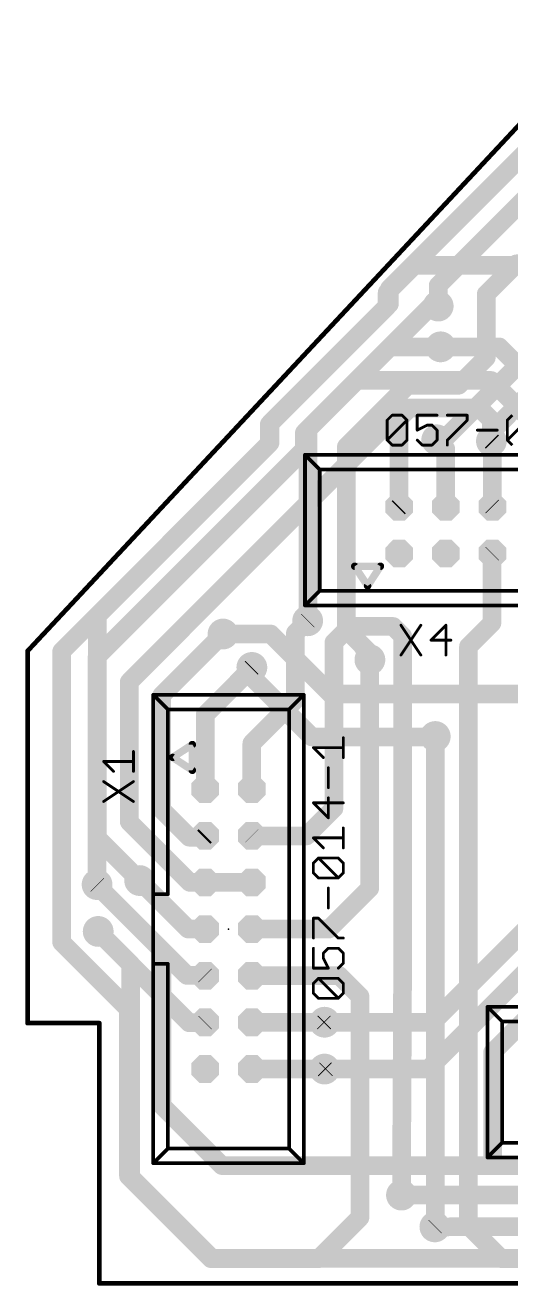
# Model space of a CAD drawing. Extents: x -4 to 118, y -3 to 69.
# Drawn here: x -4 to 22.4, y -0.1 to 68.5 of the extents above; entities that cross this region are included whole.
import ezdxf

# ---------------------------------------------------------------- set-up
doc = ezdxf.new("R2010")
doc.units = 0
for name, color, linetype in [('1', 22, 'CONTINUOUS'), ('16', 175, 'CONTINUOUS'), ('17', 82, 'CONTINUOUS'), ('18', 82, 'CONTINUOUS'), ('20', 7, 'CONTINUOUS'), ('21', 253, 'CONTINUOUS'), ('23', 7, 'CONTINUOUS'), ('25', 253, 'CONTINUOUS'), ('27', 253, 'CONTINUOUS')]:
    doc.layers.add(name, color=color, linetype=linetype)

# ---------------------------------------------------------------- blocks, each defined once
blk = doc.blocks.new('OCTAGONP')
at = {"const_width": 0.5}
blk.add_lwpolyline([(-0.25, -0.1036), (-0.25, 0.1036), (-0.1036, 0.25), (0.1036, 0.25), (0.25, 0.1036), (0.25, -0.1036), (0.1036, -0.25), (-0.1036, -0.25), (-0.25, -0.1036), (-0.25, 0.1036)], dxfattribs=at)
blk = doc.blocks.new('ROUNDV')
at = {"const_width": 0.5}
blk.add_lwpolyline([(0, -0.25, 1), (0, 0.25, 1), (0, -0.25)], format="xyb", dxfattribs=at)

msp = doc.modelspace()

# ---------------------------------------------------------------- linework, layer by layer
at = {"layer": '1', "const_width": 1.016}
for points in [[(15.8, 54.14), (28.52, 66.86)], [(18.46, 54.32), (29.64, 65.5)], [(21.08, 53.86), (22.72, 55.5)], [(22.72, 55.5), (26.52, 55.5)], [(15.8, 53.31), (15.8, 54.14)], [(18.46, 53.2), (18.46, 54.32)], [(21.08, 50.39), (21.08, 53.86)], [(9.3, 46.81), (15.8, 53.31)], [(15.85, 50.98), (11.37, 46.5)], [(18.59, 50.98), (15.85, 50.98)], [(18.75, 45.92), (23.39, 50.56)], [(19.985, 49.295), (21.08, 50.39)], [(25.72, 50.72), (21.36, 46.36)], [(19.58, 48.89), (19.985, 49.295)], [(13.46, 45.55), (16.8, 48.89)], [(16.8, 48.89), (19.58, 48.89)], [(9.3, 45.76), (9.3, 46.81)], [(11.37, 46.5), (11.37, 36.09)], [(21.36, 46.36), (21.36, 45.85)], [(-0.11, 36.35), (9.3, 45.76)], [(13.46, 35.58), (13.46, 45.55)], [(18.38, 45.92), (18.75, 45.92)], [(21.6, 45.85), (21.36, 45.85)], [(21.36, 45.85), (21.52, 45.85)], [(-0.11, 24.24), (-0.11, 36.35)], [(11.37, 36.09), (11.35, 36.07)], [(6.74, 35.35), (9.34, 35.35)], [(9.34, 35.35), (12.61, 32.08)], [(14.74, 34.3), (13.46, 35.58)], [(14.36, 34.65), (14.74, 33.95)], [(14.74, 33.95), (14.74, 34.3)], [(14.77, 34.27), (14.74, 33.95)], [(8.31, 33.53), (8.31, 33.01)], [(8.31, 33.01), (11.57, 29.75)], [(12.61, 32.08), (25.09, 32.08)], [(11.57, 29.75), (18.07, 29.75)], [(18.07, 29.75), (18.3, 29.77)], [(2.2, 21.93), (-0.11, 24.24)], [(-0.1, 21.69), (-0.12, 21.71)], [(-0.1, 21.64), (-0.1, 21.69)], [(3.42, 18.12), (-0.1, 21.64)], [(18.17, 14.22), (24.25, 20.3)], [(1.7, 17.4), (-0.06, 19.16)], [(3.42, 9.68), (3.42, 18.12)], [(24.78, 18.53), (17.92, 11.67)], [(1.7, 5.8), (1.7, 17.4)], [(25.56, 16.71), (21.42, 12.57)], [(12.27, 14.22), (18.17, 14.22)], [(21.42, 12.57), (21.42, 6.724)], [(12.3, 11.64), (12.27, 11.67)], [(12.33, 11.64), (12.3, 11.64)], [(12.36, 11.67), (12.33, 11.64)], [(17.92, 11.67), (12.36, 11.67)], [(6.686, 6.414), (3.42, 9.68)], [(21.73, 6.414), (6.686, 6.414)], [(21.42, 6.724), (21.73, 6.414)], [(21.73, 6.414), (28.816, 6.414)], [(6.14, 1.36), (1.7, 5.8)], [(16.46, 4.81), (33.85, 4.81)], [(18.28, 3.08), (38.01, 3.13)], [(39.12, 1.36), (6.14, 1.36)]]:
    msp.add_lwpolyline(points, dxfattribs=at)
at = {"layer": '1', "const_width": 0.508}
for points in [[(22.72, 55.754, 1), (22.72, 55.246)], [(22.8996, 55.3204, 1), (22.5404, 55.6796)], [(16.054, 54.14, 1), (15.546, 54.14)], [(15.6204, 54.3196, 1), (15.9796, 53.9604)], [(18.714, 54.32, 1), (18.206, 54.32)], [(18.2804, 54.4996, 1), (18.6396, 54.1404)], [(21.334, 53.86, 1), (20.826, 53.86)], [(20.9004, 54.0396, 1), (21.2596, 53.6804)], [(15.546, 53.31, 1), (16.054, 53.31)], [(15.9796, 53.1304, 1), (15.6204, 53.4896)], [(18.206, 53.2, 1), (18.714, 53.2)], [(15.85, 51.234, 1), (15.85, 50.726)], [(16.0296, 50.8004, 1), (15.6704, 51.1596)], [(18.59, 50.726, 1), (18.59, 51.234)], [(21.2596, 50.2104, 1), (20.9004, 50.5696)], [(20.826, 50.39, 1), (21.334, 50.39)], [(19.8054, 49.4746, 1), (20.1646, 49.1154)], [(20.1646, 49.1154, 1), (19.8054, 49.4746)], [(16.8, 49.144, 1), (16.8, 48.636)], [(16.9796, 48.7104, 1), (16.6204, 49.0696)], [(19.4004, 49.0696, 1), (19.7596, 48.7104)], [(19.58, 48.636, 1), (19.58, 49.144)], [(9.554, 46.81, 1), (9.046, 46.81)], [(9.1204, 46.9896, 1), (9.4796, 46.6304)], [(11.624, 46.5, 1), (11.116, 46.5)], [(11.1904, 46.6796, 1), (11.5496, 46.3204)], [(21.614, 46.36, 1), (21.106, 46.36)], [(21.1804, 46.5396, 1), (21.5396, 46.1804)], [(9.046, 45.76, 1), (9.554, 45.76)], [(9.4796, 45.5804, 1), (9.1204, 45.9396)], [(13.714, 45.55, 1), (13.206, 45.55)], [(13.2804, 45.7296, 1), (13.6396, 45.3704)], [(18.38, 46.174, 1), (18.38, 45.666)], [(18.5704, 46.0996, 1), (18.9296, 45.7404)], [(18.75, 45.666, 1), (18.75, 46.174)], [(21.36, 46.104, 1), (21.36, 45.596)], [(21.36, 46.104, 1), (21.36, 45.596)], [(21.106, 45.85, 1), (21.614, 45.85)], [(21.52, 45.596, 1), (21.52, 46.104)], [(21.6, 45.596, 1), (21.6, 46.104)], [(0.144, 36.35, 1), (-0.364, 36.35)], [(-0.2896, 36.5296, 1), (0.0696, 36.1704)], [(11.1704, 36.2496, 1), (11.5296, 35.8904)], [(11.5496, 35.9104, 1), (11.1904, 36.2696)], [(6.74, 35.604, 1), (6.74, 35.096)], [(9.5196, 35.5296, 1), (9.1604, 35.1704)], [(9.34, 35.096, 1), (9.34, 35.604)], [(11.116, 36.09, 1), (11.624, 36.09)], [(13.6396, 35.7596, 1), (13.2804, 35.4004)], [(13.206, 35.58, 1), (13.714, 35.58)], [(14.5832, 34.7712, 1), (14.1368, 34.5288)], [(14.994, 34.3, 1), (14.486, 34.3)], [(14.5168, 33.8288, 1), (14.9632, 34.0712)], [(15.0229, 34.2463, 1), (14.5171, 34.2937)], [(14.5604, 34.1204, 1), (14.9196, 34.4796)], [(8.564, 33.53, 1), (8.056, 33.53)], [(14.4871, 33.9737, 1), (14.9929, 33.9263)], [(14.486, 33.95, 1), (14.994, 33.95)], [(8.4896, 33.1896, 1), (8.1304, 32.8304)], [(8.056, 33.01, 1), (8.564, 33.01)], [(12.61, 32.334, 1), (12.61, 31.826)], [(12.4304, 31.9004, 1), (12.7896, 32.2596)], [(11.57, 30.004, 1), (11.57, 29.496)], [(18.048, 30.003, 1), (18.092, 29.497)], [(18.07, 29.496, 1), (18.07, 30.004)], [(18.322, 29.517, 1), (18.278, 30.023)], [(11.3904, 29.5704, 1), (11.7496, 29.9296)], [(0.0696, 24.4196, 1), (-0.2896, 24.0604)], [(-0.364, 24.24, 1), (0.144, 24.24)], [(0.0596, 21.8896, 1), (-0.2996, 21.5304)], [(0.154, 21.69, 1), (-0.354, 21.69)], [(0.0796, 21.8196, 1), (-0.2796, 21.4604)], [(-0.2796, 21.5104, 1), (0.0796, 21.8696)], [(2.0204, 21.7504, 1), (2.3796, 22.1096)], [(-0.354, 21.64, 1), (0.154, 21.64)], [(0.1196, 19.3396, 1), (-0.2396, 18.9804)], [(3.674, 18.12, 1), (3.166, 18.12)], [(3.2404, 17.9404, 1), (3.5996, 18.2996)], [(1.954, 17.4, 1), (1.446, 17.4)], [(1.5204, 17.2204, 1), (1.8796, 17.5796)], [(12.27, 14.474, 1), (12.27, 13.966)], [(17.9904, 14.3996, 1), (18.3496, 14.0404)], [(18.17, 13.966, 1), (18.17, 14.474)], [(21.674, 12.57, 1), (21.166, 12.57)], [(21.2404, 12.7496, 1), (21.5996, 12.3904)], [(12.4496, 11.8496, 1), (12.0904, 11.4904)], [(12.3, 11.894, 1), (12.3, 11.386)], [(12.1504, 11.8196, 1), (12.5096, 11.4604)], [(12.36, 11.924, 1), (12.36, 11.416)], [(12.1204, 11.4604, 1), (12.4796, 11.8196)], [(12.5396, 11.4904, 1), (12.1804, 11.8496)], [(12.33, 11.386, 1), (12.33, 11.894)], [(17.7404, 11.8496, 1), (18.0996, 11.4904)], [(17.92, 11.416, 1), (17.92, 11.924)], [(3.5996, 9.8596, 1), (3.2404, 9.5004)], [(3.166, 9.68, 1), (3.674, 9.68)], [(6.686, 6.668, 1), (6.686, 6.16)], [(21.5996, 6.9036, 1), (21.2404, 6.5444)], [(21.166, 6.724, 1), (21.674, 6.724)], [(21.73, 6.668, 1), (21.73, 6.16)], [(21.73, 6.16, 1), (21.73, 6.668)], [(1.8796, 5.9796, 1), (1.5204, 5.6204)], [(6.5064, 6.2344, 1), (6.8656, 6.5936)], [(21.5504, 6.2344, 1), (21.9096, 6.5936)], [(1.446, 5.8, 1), (1.954, 5.8)], [(16.46, 5.064, 1), (16.46, 4.556)], [(18.2794, 3.334, 1), (18.2806, 2.826)], [(6.14, 1.614, 1), (6.14, 1.106)], [(5.9604, 1.1804, 1), (6.3196, 1.5396)]]:
    msp.add_lwpolyline(points, format="xyb", dxfattribs=at)
at = {"layer": '16', "const_width": 1.016}
for points in [[(17.16, 55.42), (15.68, 53.94)], [(33.46, 55.42), (17.16, 55.42)], [(15.68, 53.94), (15.68, 53.18)], [(9.26, 46.76), (15.68, 53.18)], [(14.02, 49.15), (18.07, 53.2)], [(18.46, 53.2), (18.07, 53.2)], [(18.59, 50.98), (21.78, 50.98)], [(21.78, 50.98), (24.79, 47.97)], [(14.02, 49.15), (13.135, 48.265)], [(21.35, 49.15), (14.02, 49.15)], [(23.97, 46.53), (21.35, 49.15)], [(13.135, 48.265), (11.17, 46.3)], [(13.135, 48.265), (13.515, 48.645)], [(13.515, 48.645), (13.75, 48.88)], [(16.55, 47.66), (6.48, 37.59)], [(16.334, 47.084), (16.91, 47.66)], [(18.29, 47.66), (16.55, 47.66)], [(16.91, 47.66), (18.29, 47.66)], [(18.29, 47.66), (20.69, 47.66)], [(21.36, 46.99), (20.69, 47.66)], [(16.334, 42.276), (16.334, 47.084)], [(21.36, 45.85), (21.36, 46.99)], [(9.26, 45.71), (9.26, 46.76)], [(11.17, 46.3), (11.17, 45.41)], [(-2.05, 34.4), (9.26, 45.71)], [(18.874, 45.426), (18.38, 45.92)], [(21.414, 45.796), (21.36, 45.85)], [(21.414, 42.276), (21.414, 45.796)], [(11.17, 45.41), (-0.12, 34.12)], [(18.874, 42.276), (18.874, 45.426)], [(16.334, 42.276), (16.154, 42.276)], [(16.278, 42.22), (16.334, 42.276)], [(21.39, 42.3), (21.414, 42.276)], [(21.39, 39.712), (21.414, 39.736)], [(21.39, 35.95), (21.39, 39.712)], [(21.414, 39.736), (21.5, 39.5)], [(6.48, 37.59), (7.47, 38.58)], [(6.48, 37.59), (1.63, 32.74)], [(10.68, 35.4), (11.35, 36.07)], [(20.11, 34.67), (21.39, 35.95)], [(3.4, 32.01), (6.74, 35.35)], [(10.68, 31.77), (10.68, 35.4)], [(13.65, 35.76), (12.78, 34.89)], [(16.01, 35.76), (13.65, 35.76)], [(16.52, 35.25), (16.01, 35.76)], [(16.52, 16.64), (16.52, 35.25)], [(12.78, 34.89), (12.78, 25.85)], [(20.11, 3.14), (20.11, 34.67)], [(-2.05, 18.57), (-2.05, 34.4)], [(-0.12, 34.12), (-0.12, 21.71)], [(14.73, 21.51), (14.73, 34.2)], [(14.73, 34.2), (14.74, 33.95)], [(5.768, 30.958), (8.28, 33.47)], [(8.28, 33.5), (8.31, 33.53)], [(8.28, 33.47), (8.28, 33.5)], [(1.63, 25.13), (1.63, 32.74)], [(3.4, 25.79), (3.4, 32.01)], [(8.308, 29.398), (10.68, 31.77)], [(5.768, 26.912), (5.768, 30.958)], [(18.3, 29.77), (18.3, 3.1)], [(8.308, 26.912), (8.308, 29.398)], [(6, 27), (5.768, 26.912)], [(3.4, 25.79), (4.9, 24.29)], [(12.78, 25.85), (11.29, 24.36)], [(4.928, 21.832), (1.63, 25.13)], [(4.9, 24.29), (5.686, 24.29)], [(5.686, 24.29), (5.768, 24.372)], [(8.32, 24.36), (8.308, 24.372)], [(11.29, 24.36), (8.32, 24.36)], [(-0.12, 21.66), (-0.12, 21.71)], [(-0.12, 21.66), (4.77, 16.77)], [(4.838, 19.292), (2.2, 21.93)], [(5.768, 21.832), (4.928, 21.832)], [(8.308, 21.832), (5.768, 21.832)], [(12.512, 19.292), (14.73, 21.51)], [(-0.06, 19.16), (-0.06, 19.14)], [(-0.06, 19.14), (4.89, 14.19)], [(5.768, 19.292), (4.838, 19.292)], [(8.308, 19.292), (12.512, 19.292)], [(1.59, 14.93), (-2.05, 18.57)], [(4.77, 16.77), (5.75, 16.77)], [(5.75, 16.77), (5.768, 16.752)], [(8.308, 16.752), (13.078, 16.752)], [(13.078, 16.752), (14.2, 15.63)], [(16.46, 4.81), (16.52, 16.64)], [(14.2, 15.63), (14.2, 3.59)], [(1.59, 5.84), (1.59, 14.93)], [(4.89, 14.19), (5.746, 14.19)], [(5.746, 14.19), (5.768, 14.212)], [(8.308, 14.212), (12.218, 14.212)], [(12.218, 14.212), (12.24, 14.19)], [(12.24, 14.19), (12.27, 14.22)], [(8.31, 11.67), (8.308, 11.672)], [(12.27, 11.67), (8.31, 11.67)], [(6.08, 1.35), (1.59, 5.84)], [(14.2, 3.59), (11.96, 1.35)], [(18.3, 3.1), (18.28, 3.08)], [(21.9, 1.35), (20.11, 3.14)], [(11.96, 1.35), (6.08, 1.35)], [(21.9, 1.35), (35, 1.35)]]:
    msp.add_lwpolyline(points, dxfattribs=at)
at = {"layer": '16', "const_width": 0.508}
for points in [[(17.16, 55.674, 1), (17.16, 55.166)], [(17.3396, 55.2404, 1), (16.9804, 55.5996)], [(15.934, 53.94, 1), (15.426, 53.94)], [(15.5004, 54.1196, 1), (15.8596, 53.7604)], [(15.8596, 53.0004, 1), (15.5004, 53.3596)], [(18.07, 53.454, 1), (18.07, 52.946)], [(18.2496, 53.0204, 1), (17.8904, 53.3796)], [(18.46, 52.946, 1), (18.46, 53.454)], [(15.426, 53.18, 1), (15.934, 53.18)], [(18.59, 51.234, 1), (18.59, 50.726)], [(21.9596, 51.1596, 1), (21.6004, 50.8004)], [(21.78, 50.726, 1), (21.78, 51.234)], [(14.02, 49.404, 1), (14.02, 48.896)], [(13.8404, 49.3296, 1), (14.1996, 48.9704)], [(14.1996, 48.9704, 1), (13.8404, 49.3296)], [(21.5296, 49.3296, 1), (21.1704, 48.9704)], [(21.35, 48.896, 1), (21.35, 49.404)], [(13.3146, 48.0854, 1), (12.9554, 48.4446)], [(13.3354, 48.8246, 1), (13.6946, 48.4654)], [(13.6946, 48.4654, 1), (13.3354, 48.8246)], [(13.9296, 48.7004, 1), (13.5704, 49.0596)], [(12.9554, 48.4446, 1), (13.3146, 48.0854)], [(12.9554, 48.4446, 1), (13.3146, 48.0854)], [(16.55, 47.914, 1), (16.55, 47.406)], [(16.7296, 47.4804, 1), (16.3704, 47.8396)], [(16.91, 47.914, 1), (16.91, 47.406)], [(17.0896, 47.4804, 1), (16.7304, 47.8396)], [(18.29, 47.914, 1), (18.29, 47.406)], [(18.29, 47.406, 1), (18.29, 47.914)], [(18.29, 47.406, 1), (18.29, 47.914)], [(20.8696, 47.8396, 1), (20.5104, 47.4804)], [(20.69, 47.406, 1), (20.69, 47.914)], [(16.588, 47.084, 1), (16.08, 47.084)], [(16.1544, 47.2636, 1), (16.5136, 46.9044)], [(21.614, 46.99, 1), (21.106, 46.99)], [(21.1804, 46.8104, 1), (21.5396, 47.1696)], [(9.514, 46.76, 1), (9.006, 46.76)], [(9.0804, 46.9396, 1), (9.4396, 46.5804)], [(11.424, 46.3, 1), (10.916, 46.3)], [(10.9904, 46.4796, 1), (11.3496, 46.1204)], [(9.4396, 45.5304, 1), (9.0804, 45.8896)], [(18.5596, 46.0996, 1), (18.2004, 45.7404)], [(21.5396, 46.0296, 1), (21.1804, 45.6704)], [(21.106, 45.85, 1), (21.614, 45.85)], [(21.668, 45.796, 1), (21.16, 45.796)], [(21.2344, 45.6164, 1), (21.5936, 45.9756)], [(9.006, 45.71, 1), (9.514, 45.71)], [(10.916, 45.41, 1), (11.424, 45.41)], [(11.3496, 45.2304, 1), (10.9904, 45.5896)], [(19.128, 45.426, 1), (18.62, 45.426)], [(18.6944, 45.2464, 1), (19.0536, 45.6056)], [(16.154, 42.53, 1), (16.154, 42.022)], [(16.0984, 42.3996, 1), (16.4576, 42.0404)], [(16.5136, 42.0964, 1), (16.1544, 42.4556)], [(16.334, 42.022, 1), (16.334, 42.53)], [(21.5696, 42.4796, 1), (21.2104, 42.1204)], [(21.2344, 42.0964, 1), (21.5936, 42.4556)], [(16.08, 42.276, 1), (16.588, 42.276)], [(18.62, 42.276, 1), (19.128, 42.276)], [(21.16, 42.276, 1), (21.668, 42.276)], [(21.644, 39.712, 1), (21.136, 39.712)], [(21.2104, 39.8916, 1), (21.5696, 39.5324)], [(21.6526, 39.823, 1), (21.1754, 39.649)], [(21.5936, 39.5564, 1), (21.2344, 39.9156)], [(21.2614, 39.413, 1), (21.7386, 39.587)], [(7.6496, 38.4004, 1), (7.2904, 38.7596)], [(6.3004, 37.7696, 1), (6.6596, 37.4104)], [(6.3004, 37.7696, 1), (6.6596, 37.4104)], [(6.6596, 37.4104, 1), (6.3004, 37.7696)], [(11.5296, 35.8904, 1), (11.1704, 36.2496)], [(21.5696, 35.7704, 1), (21.2104, 36.1296)], [(6.9196, 35.1704, 1), (6.5604, 35.5296)], [(10.934, 35.4, 1), (10.426, 35.4)], [(10.5004, 35.5796, 1), (10.8596, 35.2204)], [(13.65, 36.014, 1), (13.65, 35.506)], [(13.8296, 35.5804, 1), (13.4704, 35.9396)], [(16.1896, 35.9396, 1), (15.8304, 35.5804)], [(16.01, 35.506, 1), (16.01, 36.014)], [(16.774, 35.25, 1), (16.266, 35.25)], [(16.3404, 35.0704, 1), (16.6996, 35.4296)], [(21.136, 35.95, 1), (21.644, 35.95)], [(13.034, 34.89, 1), (12.526, 34.89)], [(12.6004, 35.0696, 1), (12.9596, 34.7104)], [(20.364, 34.67, 1), (19.856, 34.67)], [(19.9304, 34.8496, 1), (20.2896, 34.4904)], [(-1.796, 34.4, 1), (-2.304, 34.4)], [(-2.2296, 34.5796, 1), (-1.8704, 34.2204)], [(0.134, 34.12, 1), (-0.374, 34.12)], [(-0.2996, 34.2996, 1), (0.0596, 33.9404)], [(14.984, 34.2, 1), (14.476, 34.2)], [(14.9838, 34.2102, 1), (14.4762, 34.1898)], [(8.534, 33.5, 1), (8.026, 33.5)], [(8.1004, 33.6796, 1), (8.4596, 33.3204)], [(8.026, 33.47, 1), (8.534, 33.47)], [(8.4596, 33.2904, 1), (8.1004, 33.6496)], [(8.4896, 33.3504, 1), (8.1304, 33.7096)], [(14.4862, 33.9398, 1), (14.9938, 33.9602)], [(1.884, 32.74, 1), (1.376, 32.74)], [(1.4504, 32.9196, 1), (1.8096, 32.5604)], [(3.654, 32.01, 1), (3.146, 32.01)], [(3.2204, 32.1896, 1), (3.5796, 31.8304)], [(10.8596, 31.5904, 1), (10.5004, 31.9496)], [(10.426, 31.77, 1), (10.934, 31.77)], [(6.022, 30.958, 1), (5.514, 30.958)], [(5.5884, 31.1376, 1), (5.9476, 30.7784)], [(18.554, 29.77, 1), (18.046, 29.77)], [(8.562, 29.398, 1), (8.054, 29.398)], [(8.1284, 29.5776, 1), (8.4876, 29.2184)], [(6.0901, 26.7625, 1), (5.9099, 27.2375)], [(5.6779, 27.1495, 1), (5.8581, 26.6745)], [(5.514, 26.912, 1), (6.022, 26.912)], [(8.054, 26.912, 1), (8.562, 26.912)], [(3.5796, 25.9696, 1), (3.2204, 25.6104)], [(12.526, 25.85, 1), (13.034, 25.85)], [(12.9596, 25.6704, 1), (12.6004, 26.0296)], [(1.8096, 25.3096, 1), (1.4504, 24.9504)], [(3.146, 25.79, 1), (3.654, 25.79)], [(1.376, 25.13, 1), (1.884, 25.13)], [(4.9, 24.544, 1), (4.9, 24.036)], [(4.7204, 24.1104, 1), (5.0796, 24.4696)], [(5.5064, 24.4696, 1), (5.8656, 24.1104)], [(5.9476, 24.1924, 1), (5.5884, 24.5516)], [(5.686, 24.036, 1), (5.686, 24.544)], [(8.4876, 24.5516, 1), (8.1284, 24.1924)], [(8.32, 24.614, 1), (8.32, 24.106)], [(8.1404, 24.1804, 1), (8.4996, 24.5396)], [(11.1104, 24.5396, 1), (11.4696, 24.1804)], [(11.29, 24.106, 1), (11.29, 24.614)], [(0.134, 21.71, 1), (-0.374, 21.71)], [(0.0596, 21.8396, 1), (-0.2996, 21.4804)], [(-0.374, 21.71, 1), (0.134, 21.71)], [(2.3796, 22.1096, 1), (2.0204, 21.7504)], [(4.928, 22.086, 1), (4.928, 21.578)], [(4.7484, 21.6524, 1), (5.1076, 22.0116)], [(5.768, 22.086, 1), (5.768, 21.578)], [(5.768, 21.578, 1), (5.768, 22.086)], [(8.308, 21.578, 1), (8.308, 22.086)], [(14.9096, 21.3304, 1), (14.5504, 21.6896)], [(-0.374, 21.66, 1), (0.134, 21.66)], [(14.476, 21.51, 1), (14.984, 21.51)], [(0.194, 19.16, 1), (-0.314, 19.16)], [(0.1196, 19.3196, 1), (-0.2396, 18.9604)], [(-0.314, 19.14, 1), (0.194, 19.14)], [(4.838, 19.546, 1), (4.838, 19.038)], [(4.6584, 19.1124, 1), (5.0176, 19.4716)], [(5.768, 19.038, 1), (5.768, 19.546)], [(8.308, 19.546, 1), (8.308, 19.038)], [(12.3324, 19.4716, 1), (12.6916, 19.1124)], [(12.512, 19.038, 1), (12.512, 19.546)], [(-1.8704, 18.7496, 1), (-2.2296, 18.3904)], [(-2.304, 18.57, 1), (-1.796, 18.57)], [(4.77, 17.024, 1), (4.77, 16.516)], [(4.5904, 16.5904, 1), (4.9496, 16.9496)], [(5.9296, 16.9496, 1), (5.5704, 16.5904)], [(5.5884, 16.5724, 1), (5.9476, 16.9316)], [(5.75, 16.516, 1), (5.75, 17.024)], [(8.308, 17.006, 1), (8.308, 16.498)], [(13.2576, 16.9316, 1), (12.8984, 16.5724)], [(13.078, 16.498, 1), (13.078, 17.006)], [(16.774, 16.6387, 1), (16.266, 16.6413)], [(16.266, 16.64, 1), (16.774, 16.64)], [(14.454, 15.63, 1), (13.946, 15.63)], [(14.0204, 15.4504, 1), (14.3796, 15.8096)], [(1.844, 14.93, 1), (1.336, 14.93)], [(1.4104, 14.7504, 1), (1.7696, 15.1096)], [(4.89, 14.444, 1), (4.89, 13.936)], [(4.7104, 14.0104, 1), (5.0696, 14.3696)], [(5.5664, 14.3696, 1), (5.9256, 14.0104)], [(5.9476, 14.0324, 1), (5.5884, 14.3916)], [(5.746, 13.936, 1), (5.746, 14.444)], [(8.308, 14.466, 1), (8.308, 13.958)], [(12.3976, 14.3916, 1), (12.0384, 14.0324)], [(12.0604, 14.3696, 1), (12.4196, 14.0104)], [(12.0604, 14.0104, 1), (12.4196, 14.3696)], [(12.4496, 14.0404, 1), (12.0904, 14.3996)], [(12.218, 13.958, 1), (12.218, 14.466)], [(8.4876, 11.8516, 1), (8.1284, 11.4924)], [(8.31, 11.924, 1), (8.31, 11.416)], [(8.1304, 11.4904, 1), (8.4896, 11.8496)], [(12.27, 11.416, 1), (12.27, 11.924)], [(1.7696, 6.0196, 1), (1.4104, 5.6604)], [(1.336, 5.84, 1), (1.844, 5.84)], [(16.206, 4.8113, 1), (16.714, 4.8087)], [(13.946, 3.59, 1), (14.454, 3.59)], [(14.3796, 3.4104, 1), (14.0204, 3.7696)], [(18.1004, 3.2596, 1), (18.4596, 2.9004)], [(18.4796, 2.9204, 1), (18.1204, 3.2796)], [(20.2896, 3.3196, 1), (19.9304, 2.9604)], [(18.046, 3.1, 1), (18.554, 3.1)], [(19.856, 3.14, 1), (20.364, 3.14)], [(6.08, 1.604, 1), (6.08, 1.096)], [(5.9004, 1.1704, 1), (6.2596, 1.5296)], [(11.7804, 1.5296, 1), (12.1396, 1.1704)], [(11.96, 1.096, 1), (11.96, 1.604)], [(21.9, 1.604, 1), (21.9, 1.096)], [(21.7204, 1.1704, 1), (22.0796, 1.5296)]]:
    msp.add_lwpolyline(points, format="xyb", dxfattribs=at)
at = {"layer": '20', "const_width": 0.254}
for points in [[(-3.91, 34.42), (27.82, 68.36)], [(-3.91, 14.17), (-3.91, 34.42)], [(-3.91, 14.17), (0, 14.17)], [(0, 0), (0, 14.17)], [(0, 0), (33.72, 0)]]:
    msp.add_lwpolyline(points, dxfattribs=at)
at = {"layer": '20', "const_width": 0.127}
for points in [[(-3.8465, 34.42, 1), (-3.9735, 34.42)], [(-3.9564, 34.4634, 1), (-3.8636, 34.3766)], [(-3.91, 14.2335, 1), (-3.91, 14.1065)], [(-3.9735, 14.17, 1), (-3.8465, 14.17)], [(0.0635, 14.17, 1), (-0.0635, 14.17)], [(0, 14.1065, 1), (0, 14.2335)], [(0, 0.0635, 1), (0, -0.0635)], [(-0.0635, 0, 1), (0.0635, 0)]]:
    msp.add_lwpolyline(points, format="xyb", dxfattribs=at)
at = {"layer": '21'}
for points, const_width in [([(11.204, 36.906), (11.204, 45.106)], 0.2032), ([(57.024, 45.106), (11.204, 45.106)], 0.2032), ([(11.204, 45.106), (12.004, 44.306)], 0.2032), ([(12.004, 37.706), (12.004, 44.306)], 0.2032), ([(12.004, 44.306), (56.224, 44.306)], 0.2032), ([(13.914, 39.036), (14.614, 37.966)], 0.4064), ([(15.314, 39.036), (13.914, 39.036)], 0.4064), ([(14.614, 37.966), (15.314, 39.036)], 0.4064), ([(11.204, 36.906), (12.004, 37.706)], 0.2032), ([(32.082, 37.704), (12.016, 37.704)], 0.2032), ([(11.204, 36.906), (57.024, 36.906)], 0.2032), ([(2.938, 32.042), (11.138, 32.042)], 0.2032), ([(2.938, 32.042), (2.938, 6.542)], 0.2032), ([(2.938, 32.042), (3.738, 31.242)], 0.2032), ([(11.138, 32.042), (10.338, 31.242)], 0.2032), ([(11.138, 6.542), (11.138, 32.042)], 0.2032), ([(3.738, 31.242), (10.338, 31.242)], 0.2032), ([(3.738, 21.192), (3.738, 31.242)], 0.2032), ([(10.338, 31.242), (10.338, 7.342)], 0.2032), ([(5.068, 29.332), (3.998, 28.632)], 0.4064), ([(5.068, 27.932), (5.068, 29.332)], 0.4064), ([(3.998, 28.632), (5.068, 27.932)], 0.4064), ([(3.718, 21.192), (3.008, 21.192)], 0.2032), ([(3.718, 17.392), (3.008, 17.392)], 0.2032), ([(3.738, 7.342), (3.738, 17.392)], 0.2032), ([(21.146, 6.858), (21.146, 15.058)], 0.2032), ([(59.346, 15.058), (21.146, 15.058)], 0.2032), ([(21.146, 15.058), (21.946, 14.258)], 0.2032), ([(21.946, 7.658), (21.946, 14.258)], 0.2032), ([(21.946, 14.258), (58.546, 14.258)], 0.2032), ([(21.146, 6.858), (21.946, 7.658)], 0.2032), ([(21.958, 7.656), (38.214, 7.656)], 0.2032), ([(3.738, 7.342), (2.938, 6.542)], 0.2032), ([(10.338, 7.342), (3.738, 7.342)], 0.2032), ([(11.138, 6.542), (10.338, 7.342)], 0.2032), ([(21.146, 6.858), (59.346, 6.858)], 0.2032), ([(2.938, 6.542), (11.138, 6.542)], 0.2032)]:
    msp.add_lwpolyline(points, dxfattribs=dict(at, const_width=const_width))
for points, const_width in [([(11.2548, 45.106, 1), (11.1532, 45.106)], 0.1016), ([(11.204, 45.1568, 1), (11.204, 45.0552)], 0.1016), ([(11.2399, 45.1419, 1), (11.1681, 45.0701)], 0.1016), ([(12.0548, 44.306, 1), (11.9532, 44.306)], 0.1016), ([(12.004, 44.3568, 1), (12.004, 44.2552)], 0.1016), ([(11.9681, 44.2701, 1), (12.0399, 44.3419)], 0.1016), ([(13.999, 39.0916, 1), (13.829, 38.9804)], 0.2032), ([(13.914, 39.1376, 1), (13.914, 38.9344)], 0.2032), ([(15.399, 38.9804, 1), (15.229, 39.0916)], 0.2032), ([(15.314, 38.9344, 1), (15.314, 39.1376)], 0.2032), ([(11.9532, 37.706, 1), (12.0548, 37.706)], 0.1016), ([(12.016, 37.7548, 1), (12.016, 37.6532)], 0.1016), ([(12.0399, 37.6701, 1), (11.9681, 37.7419)], 0.1016), ([(14.529, 38.0216, 1), (14.699, 37.9104)], 0.2032), ([(14.529, 37.9104, 1), (14.699, 38.0216)], 0.2032), ([(11.204, 36.9568, 1), (11.204, 36.8552)], 0.1016), ([(11.1681, 36.9419, 1), (11.2399, 36.8701)], 0.1016), ([(11.1532, 36.906, 1), (11.2548, 36.906)], 0.1016), ([(2.938, 32.0928, 1), (2.938, 31.9912)], 0.1016), ([(2.9888, 32.042, 1), (2.8872, 32.042)], 0.1016), ([(2.9739, 32.0779, 1), (2.9021, 32.0061)], 0.1016), ([(11.1888, 32.042, 1), (11.0872, 32.042)], 0.1016), ([(11.1739, 32.0061, 1), (11.1021, 32.0779)], 0.1016), ([(11.138, 31.9912, 1), (11.138, 32.0928)], 0.1016), ([(3.738, 31.2928, 1), (3.738, 31.1912)], 0.1016), ([(3.7888, 31.242, 1), (3.6872, 31.242)], 0.1016), ([(3.7021, 31.2061, 1), (3.7739, 31.2779)], 0.1016), ([(10.3888, 31.242, 1), (10.2872, 31.242)], 0.1016), ([(10.3021, 31.2779, 1), (10.3739, 31.2061)], 0.1016), ([(10.338, 31.1912, 1), (10.338, 31.2928)], 0.1016), ([(5.1696, 29.332, 1), (4.9664, 29.332)], 0.2032), ([(5.1236, 29.247, 1), (5.0124, 29.417)], 0.2032), ([(4.0536, 28.717, 1), (3.9424, 28.547)], 0.2032), ([(3.9424, 28.717, 1), (4.0536, 28.547)], 0.2032), ([(4.9664, 27.932, 1), (5.1696, 27.932)], 0.2032), ([(5.0124, 27.847, 1), (5.1236, 28.017)], 0.2032), ([(3.008, 21.2428, 1), (3.008, 21.1412)], 0.1016), ([(3.718, 21.1412, 1), (3.718, 21.2428)], 0.1016), ([(3.6872, 21.192, 1), (3.7888, 21.192)], 0.1016), ([(3.008, 17.4428, 1), (3.008, 17.3412)], 0.1016), ([(3.7888, 17.392, 1), (3.6872, 17.392)], 0.1016), ([(3.718, 17.3412, 1), (3.718, 17.4428)], 0.1016), ([(21.1968, 15.058, 1), (21.0952, 15.058)], 0.1016), ([(21.146, 15.1088, 1), (21.146, 15.0072)], 0.1016), ([(21.1819, 15.0939, 1), (21.1101, 15.0221)], 0.1016), ([(21.9968, 14.258, 1), (21.8952, 14.258)], 0.1016), ([(21.946, 14.3088, 1), (21.946, 14.2072)], 0.1016), ([(21.9101, 14.2221, 1), (21.9819, 14.2939)], 0.1016), ([(21.8952, 7.658, 1), (21.9968, 7.658)], 0.1016), ([(21.958, 7.7068, 1), (21.958, 7.6052)], 0.1016), ([(21.9819, 7.6221, 1), (21.9101, 7.6939)], 0.1016), ([(3.738, 7.3928, 1), (3.738, 7.2912)], 0.1016), ([(3.6872, 7.342, 1), (3.7888, 7.342)], 0.1016), ([(3.7739, 7.3061, 1), (3.7021, 7.3779)], 0.1016), ([(10.3739, 7.3779, 1), (10.3021, 7.3061)], 0.1016), ([(10.2872, 7.342, 1), (10.3888, 7.342)], 0.1016), ([(10.338, 7.2912, 1), (10.338, 7.3928)], 0.1016), ([(21.146, 6.9088, 1), (21.146, 6.8072)], 0.1016), ([(21.1101, 6.8939, 1), (21.1819, 6.8221)], 0.1016), ([(21.0952, 6.858, 1), (21.1968, 6.858)], 0.1016), ([(2.938, 6.5928, 1), (2.938, 6.4912)], 0.1016), ([(2.9021, 6.5779, 1), (2.9739, 6.5061)], 0.1016), ([(2.8872, 6.542, 1), (2.9888, 6.542)], 0.1016), ([(11.0872, 6.542, 1), (11.1888, 6.542)], 0.1016), ([(11.1021, 6.5061, 1), (11.1739, 6.5779)], 0.1016), ([(11.138, 6.4912, 1), (11.138, 6.5928)], 0.1016)]:
    msp.add_lwpolyline(points, format="xyb", dxfattribs=dict(at, const_width=const_width))
at = {"layer": '23'}
msp.add_point((7.038, 19.292), dxfattribs=at)
at = {"layer": '25', "const_width": 0.1524}
for points in [[(16.4302, 35.8292), (17.5149, 34.2022)], [(17.5149, 35.8292), (16.4302, 34.2022)], [(18.8809, 35.8292), (18.0674, 35.0157)], [(18.8809, 34.2022), (18.8809, 35.8292)], [(18.0674, 35.0157), (19.152, 35.0157)], [(1.8598, 27.871), (1.8598, 28.9557)], [(0.7751, 27.871), (0.2328, 28.4134)], [(0.2328, 28.4134), (1.8598, 28.4134)], [(0.2328, 26.2339), (1.8598, 27.3185)], [(0.2328, 27.3185), (1.8598, 26.2339)]]:
    msp.add_lwpolyline(points, dxfattribs=at)
at = {"layer": '25', "const_width": 0.0762}
for points in [[(16.4619, 35.8503, 1), (16.3985, 35.8081)], [(17.5466, 35.8081, 1), (17.4832, 35.8503)], [(18.919, 35.8292, 1), (18.8428, 35.8292)], [(18.9078, 35.8022, 1), (18.8539, 35.8561)], [(18.0674, 35.0538, 1), (18.0674, 34.9776)], [(18.0404, 35.0426, 1), (18.0943, 34.9888)], [(19.152, 34.9776, 1), (19.152, 35.0538)], [(16.3985, 34.2233, 1), (16.4619, 34.1811)], [(17.4832, 34.1811, 1), (17.5466, 34.2233)], [(18.8428, 34.2022, 1), (18.919, 34.2022)], [(1.8979, 28.9557, 1), (1.8217, 28.9557)], [(0.2598, 28.4403, 1), (0.2059, 28.3864)], [(0.2328, 28.4515, 1), (0.2328, 28.3753)], [(1.8598, 28.3753, 1), (1.8598, 28.4515)], [(0.7482, 27.8441, 1), (0.8021, 27.898)], [(1.8217, 27.871, 1), (1.8979, 27.871)], [(0.2539, 27.3502, 1), (0.2117, 27.2868)], [(1.8809, 27.2868, 1), (1.8387, 27.3502)], [(0.2117, 26.2656, 1), (0.2539, 26.2022)], [(1.8387, 26.2022, 1), (1.8809, 26.2656)]]:
    msp.add_lwpolyline(points, format="xyb", dxfattribs=at)
at = {"layer": '27', "const_width": 0.1524}
for points in [[(15.6802, 46.988), (15.9514, 47.2592)], [(15.6802, 45.9034), (15.6802, 46.988)], [(15.6802, 45.9034), (16.7649, 46.988)], [(15.9514, 47.2592), (16.4937, 47.2592)], [(16.4937, 47.2592), (16.7649, 46.988)], [(16.7649, 46.988), (16.7649, 45.9034)], [(18.402, 47.2592), (17.3174, 47.2592)], [(17.3174, 47.2592), (17.3174, 46.4457)], [(17.3174, 46.4457), (17.8597, 46.7169)], [(17.8597, 46.7169), (18.1309, 46.7169)], [(18.1309, 46.7169), (18.402, 46.4457)], [(18.9545, 47.2592), (20.0392, 47.2592)], [(20.0392, 46.988), (18.9545, 45.9034)], [(20.0392, 47.2592), (20.0392, 46.988)], [(22.2288, 46.988), (22.5, 47.2592)], [(22.2288, 45.9034), (22.2288, 46.988)], [(22.2288, 45.9034), (23.3135, 46.988)], [(15.9514, 45.6322), (15.6802, 45.9034)], [(16.7649, 45.9034), (16.4937, 45.6322)], [(17.5885, 45.6322), (17.3174, 45.9034)], [(18.402, 45.9034), (18.1309, 45.6322)], [(18.402, 46.4457), (18.402, 45.9034)], [(18.9545, 45.9034), (18.9545, 45.6322)], [(20.5917, 46.4457), (21.6763, 46.4457)], [(22.5, 45.6322), (22.2288, 45.9034)], [(16.4937, 45.6322), (15.9514, 45.6322)], [(18.1309, 45.6322), (17.5885, 45.6322)], [(13.2898, 28.621), (13.2898, 29.7057)], [(12.2051, 28.621), (11.6628, 29.1633)], [(11.6628, 29.1633), (13.2898, 29.1633)], [(12.4763, 26.9839), (12.4763, 28.0685)], [(13.2898, 26.1602), (11.6628, 26.1602)], [(11.6628, 26.1602), (12.4763, 25.3467)], [(12.4763, 25.3467), (12.4763, 26.4314)], [(13.2898, 23.7096), (13.2898, 24.7942)], [(12.2051, 23.7096), (11.6628, 24.2519)], [(11.6628, 24.2519), (13.2898, 24.2519)], [(11.6628, 22.8859), (11.934, 23.1571)], [(11.6628, 22.3436), (11.6628, 22.8859)], [(11.934, 23.1571), (13.0186, 23.1571)], [(13.0186, 22.0724), (11.934, 23.1571)], [(13.0186, 23.1571), (13.2898, 22.8859)], [(13.2898, 22.8859), (13.2898, 22.3436)], [(11.934, 22.0724), (11.6628, 22.3436)], [(13.0186, 22.0724), (11.934, 22.0724)], [(13.2898, 22.3436), (13.0186, 22.0724)], [(12.4763, 20.4352), (12.4763, 21.5199)], [(11.6628, 18.7981), (11.6628, 19.8827)], [(11.6628, 19.8827), (11.934, 19.8827)], [(11.934, 19.8827), (13.0186, 18.7981)], [(13.0186, 18.7981), (13.2898, 18.7981)], [(11.6628, 18.2456), (11.6628, 17.1609)], [(12.2051, 17.9744), (12.4763, 18.2456)], [(12.2051, 17.7033), (12.2051, 17.9744)], [(12.4763, 18.2456), (13.0186, 18.2456)], [(13.0186, 18.2456), (13.2898, 17.9744)], [(13.2898, 17.9744), (13.2898, 17.4321)], [(11.6628, 17.1609), (12.4763, 17.1609)], [(12.4763, 17.1609), (12.2051, 17.7033)], [(13.2898, 17.4321), (13.0186, 17.1609)], [(11.6628, 16.3373), (11.934, 16.6084)], [(11.934, 16.6084), (13.0186, 16.6084)], [(13.0186, 15.5238), (11.934, 16.6084)], [(13.0186, 16.6084), (13.2898, 16.3373)], [(11.6628, 15.7949), (11.6628, 16.3373)], [(11.934, 15.5238), (11.6628, 15.7949)], [(13.2898, 15.7949), (13.0186, 15.5238)], [(13.2898, 16.3373), (13.2898, 15.7949)], [(13.0186, 15.5238), (11.934, 15.5238)]]:
    msp.add_lwpolyline(points, dxfattribs=at)
at = {"layer": '27', "const_width": 0.0762}
for points in [[(15.7183, 46.988, 1), (15.6421, 46.988)], [(15.6533, 47.015, 1), (15.7071, 46.9611)], [(15.9514, 47.2973, 1), (15.9514, 47.2211)], [(15.9783, 47.2322, 1), (15.9244, 47.2861)], [(16.5206, 47.2861, 1), (16.4668, 47.2322)], [(16.4937, 47.2211, 1), (16.4937, 47.2973)], [(16.803, 46.988, 1), (16.7268, 46.988)], [(16.7918, 46.9611, 1), (16.7379, 47.015)], [(16.7379, 46.9611, 1), (16.7918, 47.015)], [(17.3174, 47.2973, 1), (17.3174, 47.2211)], [(17.3555, 47.2592, 1), (17.2793, 47.2592)], [(17.8597, 46.755, 1), (17.8597, 46.6788)], [(17.8767, 46.6828, 1), (17.8426, 46.7509)], [(18.1578, 46.7438, 1), (18.1039, 46.6899)], [(18.1309, 46.6788, 1), (18.1309, 46.755)], [(18.402, 47.2211, 1), (18.402, 47.2973)], [(18.9545, 47.2973, 1), (18.9545, 47.2211)], [(20.0773, 47.2592, 1), (20.0011, 47.2592)], [(20.0011, 46.988, 1), (20.0773, 46.988)], [(20.0661, 46.9611, 1), (20.0122, 47.015)], [(20.0392, 47.2211, 1), (20.0392, 47.2973)], [(22.2669, 46.988, 1), (22.1907, 46.988)], [(22.2019, 47.015, 1), (22.2558, 46.9611)], [(15.7071, 45.9303, 1), (15.6533, 45.8764)], [(16.7918, 45.8764, 1), (16.7379, 45.9303)], [(17.3003, 46.4798, 1), (17.3344, 46.4116)], [(17.3443, 45.9303, 1), (17.2904, 45.8764)], [(17.2793, 46.4457, 1), (17.3555, 46.4457)], [(18.4401, 46.4457, 1), (18.3639, 46.4457)], [(18.3751, 46.4188, 1), (18.429, 46.4726)], [(18.429, 45.8764, 1), (18.3751, 45.9303)], [(18.9926, 45.9034, 1), (18.9164, 45.9034)], [(20.5917, 46.4838, 1), (20.5917, 46.4076)], [(21.6763, 46.4076, 1), (21.6763, 46.4838)], [(22.2558, 45.9303, 1), (22.2019, 45.8764)], [(15.6533, 45.9303, 1), (15.7071, 45.8764)], [(15.6421, 45.9034, 1), (15.7183, 45.9034)], [(15.9514, 45.6703, 1), (15.9514, 45.5941)], [(15.9244, 45.6053, 1), (15.9783, 45.6591)], [(16.4668, 45.6591, 1), (16.5206, 45.6053)], [(16.4937, 45.5941, 1), (16.4937, 45.6703)], [(16.7268, 45.9034, 1), (16.803, 45.9034)], [(17.5885, 45.6703, 1), (17.5885, 45.5941)], [(17.5616, 45.6053, 1), (17.6155, 45.6591)], [(18.1039, 45.6591, 1), (18.1578, 45.6053)], [(18.1309, 45.5941, 1), (18.1309, 45.6703)], [(18.3639, 45.9034, 1), (18.4401, 45.9034)], [(18.9276, 45.9303, 1), (18.9815, 45.8764)], [(18.9164, 45.6322, 1), (18.9926, 45.6322)], [(22.2019, 45.9303, 1), (22.2558, 45.8764)], [(22.1907, 45.9034, 1), (22.2669, 45.9034)], [(13.3279, 29.7057, 1), (13.2517, 29.7057)], [(11.6898, 29.1903, 1), (11.6359, 29.1364)], [(11.6628, 29.2014, 1), (11.6628, 29.1252)], [(13.2898, 29.1252, 1), (13.2898, 29.2014)], [(12.1782, 28.5941, 1), (12.2321, 28.648)], [(12.5144, 28.0685, 1), (12.4382, 28.0685)], [(13.2517, 28.621, 1), (13.3279, 28.621)], [(12.4382, 26.9839, 1), (12.5144, 26.9839)], [(11.6628, 26.1983, 1), (11.6628, 26.1221)], [(11.6898, 26.1871, 1), (11.6359, 26.1333)], [(12.5144, 26.4314, 1), (12.4382, 26.4314)], [(13.2898, 26.1221, 1), (13.2898, 26.1983)], [(12.4494, 25.3198, 1), (12.5032, 25.3736)], [(12.4382, 25.3467, 1), (12.5144, 25.3467)], [(13.3279, 24.7942, 1), (13.2517, 24.7942)], [(11.6898, 24.2788, 1), (11.6359, 24.2249)], [(11.6628, 24.29, 1), (11.6628, 24.2138)], [(13.2898, 24.2138, 1), (13.2898, 24.29)], [(12.1782, 23.6826, 1), (12.2321, 23.7365)], [(13.2517, 23.7096, 1), (13.3279, 23.7096)], [(11.7009, 22.8859, 1), (11.6247, 22.8859)], [(11.6359, 22.9128, 1), (11.6898, 22.8589)], [(11.9609, 23.184, 1), (11.907, 23.1301)], [(11.934, 23.1952, 1), (11.934, 23.119)], [(11.9609, 23.1301, 1), (11.907, 23.184)], [(13.0456, 23.184, 1), (12.9917, 23.1301)], [(13.0186, 23.119, 1), (13.0186, 23.1952)], [(13.3279, 22.8859, 1), (13.2517, 22.8859)], [(13.2629, 22.8589, 1), (13.3167, 22.9128)], [(11.6898, 22.3705, 1), (11.6359, 22.3166)], [(11.6247, 22.3436, 1), (11.7009, 22.3436)], [(11.934, 22.1105, 1), (11.934, 22.0343)], [(11.907, 22.0455, 1), (11.9609, 22.0993)], [(12.9917, 22.0993, 1), (13.0456, 22.0455)], [(12.9917, 22.0455, 1), (13.0456, 22.0993)], [(13.0186, 22.0343, 1), (13.0186, 22.1105)], [(13.2517, 22.3436, 1), (13.3279, 22.3436)], [(13.3167, 22.3166, 1), (13.2629, 22.3705)], [(12.5144, 21.5199, 1), (12.4382, 21.5199)], [(11.7009, 19.8827, 1), (11.6247, 19.8827)], [(11.6628, 19.9208, 1), (11.6628, 19.8446)], [(11.9609, 19.9097, 1), (11.907, 19.8558)], [(11.934, 19.8446, 1), (11.934, 19.9208)], [(12.4382, 20.4352, 1), (12.5144, 20.4352)], [(11.6247, 18.7981, 1), (11.7009, 18.7981)], [(13.0186, 18.8362, 1), (13.0186, 18.76)], [(12.9917, 18.7711, 1), (13.0456, 18.825)], [(13.2898, 18.76, 1), (13.2898, 18.8362)], [(11.7009, 18.2456, 1), (11.6247, 18.2456)], [(12.2432, 17.9744, 1), (12.167, 17.9744)], [(12.1782, 18.0014, 1), (12.2321, 17.9475)], [(12.4763, 18.2837, 1), (12.4763, 18.2075)], [(12.5032, 18.2186, 1), (12.4494, 18.2725)], [(13.0456, 18.2725, 1), (12.9917, 18.2186)], [(13.0186, 18.2075, 1), (13.0186, 18.2837)], [(13.3279, 17.9744, 1), (13.2517, 17.9744)], [(13.2629, 17.9475, 1), (13.3167, 18.0014)], [(11.6628, 17.199, 1), (11.6628, 17.1228)], [(11.6247, 17.1609, 1), (11.7009, 17.1609)], [(12.167, 17.7033, 1), (12.2432, 17.7033)], [(12.2392, 17.7203, 1), (12.1711, 17.6862)], [(12.4422, 17.1439, 1), (12.5104, 17.178)], [(12.4763, 17.1228, 1), (12.4763, 17.199)], [(12.9917, 17.1879, 1), (13.0456, 17.134)], [(13.2517, 17.4321, 1), (13.3279, 17.4321)], [(13.3167, 17.4051, 1), (13.2629, 17.459)], [(11.9609, 16.6354, 1), (11.907, 16.5815)], [(11.934, 16.6465, 1), (11.934, 16.5703)], [(11.9609, 16.5815, 1), (11.907, 16.6354)], [(13.0456, 16.6354, 1), (12.9917, 16.5815)], [(13.0186, 16.5703, 1), (13.0186, 16.6465)], [(11.7009, 16.3373, 1), (11.6247, 16.3373)], [(11.6359, 16.3642, 1), (11.6898, 16.3103)], [(11.6898, 15.8219, 1), (11.6359, 15.768)], [(11.6247, 15.7949, 1), (11.7009, 15.7949)], [(13.3279, 16.3373, 1), (13.2517, 16.3373)], [(13.2517, 15.7949, 1), (13.3279, 15.7949)], [(13.2629, 16.3103, 1), (13.3167, 16.3642)], [(13.3167, 15.768, 1), (13.2629, 15.8219)], [(11.934, 15.5619, 1), (11.934, 15.4857)], [(11.907, 15.4968, 1), (11.9609, 15.5507)], [(12.9917, 15.5507, 1), (13.0456, 15.4968)], [(12.9917, 15.4968, 1), (13.0456, 15.5507)], [(13.0186, 15.4857, 1), (13.0186, 15.5619)]]:
    msp.add_lwpolyline(points, format="xyb", dxfattribs=at)

# ---------------------------------------------------------------- block references
at = {"layer": '17', "xscale": 1.508, "yscale": 1.508}
for p in [(16.334, 42.276), (16.334, 42.276), (18.874, 42.276), (18.874, 42.276), (21.414, 42.276), (21.414, 42.276), (16.334, 39.736), (16.334, 39.736), (18.874, 39.736), (18.874, 39.736), (21.414, 39.736), (21.414, 39.736)]:
    msp.add_blockref('OCTAGONP', p, dxfattribs=at)
at = {"layer": '17', "xscale": 1.508, "yscale": 1.508, "rotation": 270}
for p in [(5.768, 26.912), (5.768, 26.912), (8.308, 26.912), (8.308, 26.912), (5.768, 24.372), (5.768, 24.372), (8.308, 24.372), (8.308, 24.372), (5.768, 21.832), (5.768, 21.832), (8.308, 21.832), (8.308, 21.832), (5.768, 19.292), (5.768, 19.292), (8.308, 19.292), (8.308, 19.292), (5.768, 16.752), (5.768, 16.752), (8.308, 16.752), (8.308, 16.752), (5.768, 14.212), (5.768, 14.212), (8.308, 14.212), (8.308, 14.212), (5.768, 11.672), (5.768, 11.672), (8.308, 11.672), (8.308, 11.672)]:
    msp.add_blockref('OCTAGONP', p, dxfattribs=at)
at = {"layer": '18', "xscale": 1.6764, "yscale": 1.6764}
for p in [(18.46, 53.2), (18.46, 53.2), (18.59, 50.98), (18.59, 50.98), (18.38, 45.92), (18.38, 45.92), (21.36, 45.85), (21.36, 45.85), (11.35, 36.07), (11.35, 36.07), (6.74, 35.35), (6.74, 35.35), (8.31, 33.53), (8.31, 33.53), (14.74, 33.95), (14.74, 33.95), (18.3, 29.77), (18.3, 29.77), (2.2, 21.93), (2.2, 21.93), (-0.12, 21.71), (-0.12, 21.71), (-0.06, 19.16), (-0.06, 19.16), (12.27, 14.22), (12.27, 14.22), (12.27, 11.67), (12.27, 11.67), (16.46, 4.81), (16.46, 4.81), (18.28, 3.08), (18.28, 3.08)]:
    msp.add_blockref('ROUNDV', p, dxfattribs=at)

doc.saveas('drawing.dxf')
